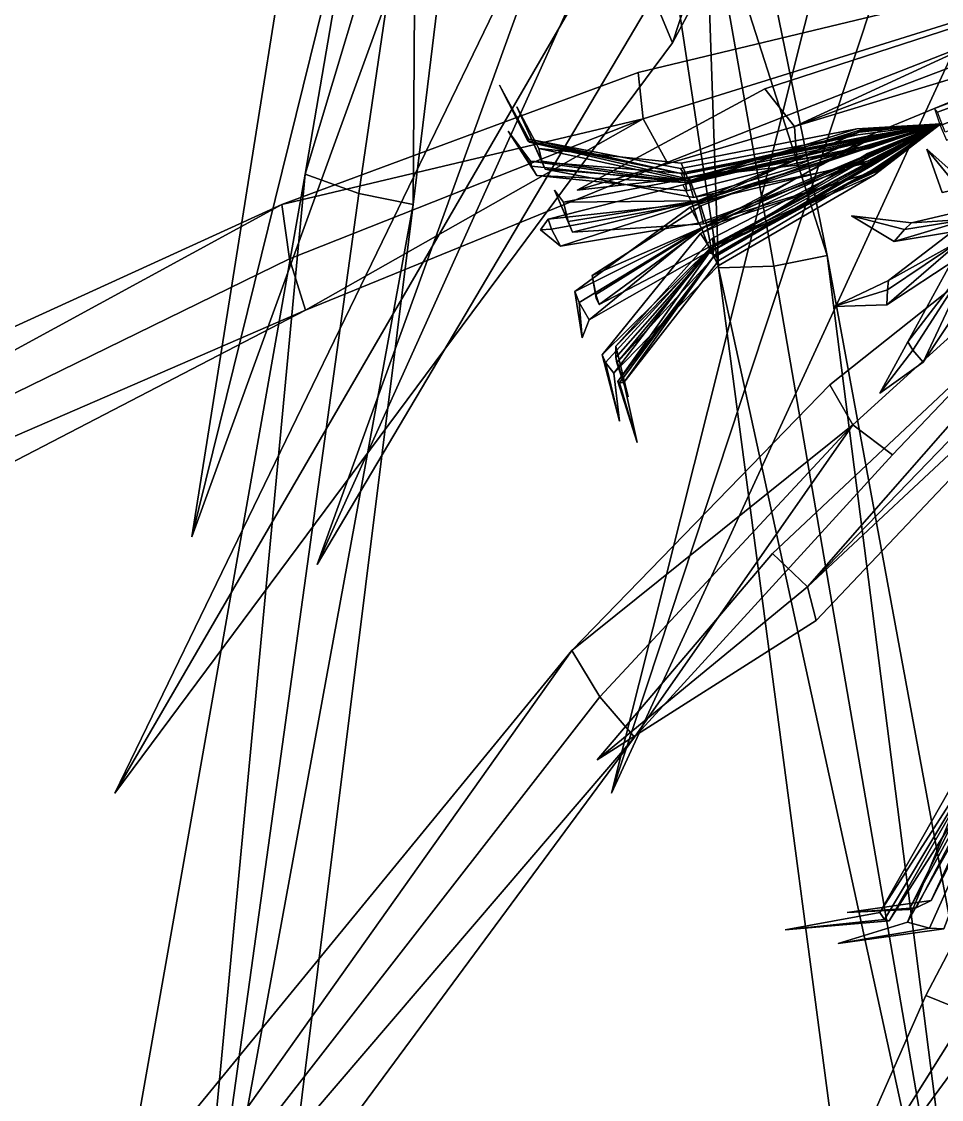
# Model space of a CAD drawing. Header units: metres. Extents: x -544 to 542, y -646 to 594.
# Drawn here: x -180.1 to -32.7, y -408.4 to -235.6 of the extents above; entities that cross this region are included whole.
import ezdxf

# ---------------------------------------------------------------- set-up
doc = ezdxf.new("R2010")
doc.units = ezdxf.units.M

msp = doc.modelspace()

# ---------------------------------------------------------------- linework, layer by layer
at = {"layer": 'Newplan_1Pdcel', "color": 3}
for points in [[(-23.5061, -246.5065, 203.5071), (-33.2857, -250.1816, 204.3524), (-33.7727, -249.5765, 201.0886), (-24.7146, -246.1643, 200.3961)], [(-24.7146, -246.1643, 200.3961), (-33.7727, -249.5765, 201.0886), (-32.8792, -252.3135, 199.3661), (-24.2645, -249.0628, 198.7675)], [(-22.2884, -249.6803, 203.7962), (-32.06809, -253.3554, 204.6415), (-33.2857, -250.1816, 204.3524), (-23.5061, -246.5065, 203.5071)], [(-24.2645, -249.0628, 198.7675), (-32.8792, -252.3135, 199.3661), (-31.8317, -254.6356, 201.5494), (-22.7737, -251.2234, 200.8569)]]:
    msp.add_3dface(points, dxfattribs=at)
at = {"layer": 'Newplan_FruitR', "color": 3}
for points in [[(-98.7862, -254.5001, 203.2272), (-103.4684, -245.8519, 203.8822), (-98.9251, -254.7498, 206.5001)], [(-98.7862, -254.5001, 203.2272), (-98.9251, -254.7498, 206.5001), (-103.4684, -245.8519, 203.8822)], [(-103.4684, -245.8519, 203.8822), (-98.6889, -254.9836, 208.3676), (-98.9251, -254.7498, 206.5001)], [(-103.4684, -245.8519, 203.8822), (-98.9251, -254.7498, 206.5001), (-98.6889, -254.9836, 208.3676)], [(-97.1829, -255.9859, 216.3731), (-100.6783, -249.2925, 222.7075), (-96.7051, -258.0318, 218.8989)], [(-97.1829, -255.9859, 216.3731), (-96.7051, -258.0318, 218.8989), (-100.6783, -249.2925, 222.7075)], [(-100.6783, -249.2925, 222.7075), (-96.1348, -259.2683, 220.2194), (-96.7051, -258.0318, 218.8989)], [(-100.6783, -249.2925, 222.7075), (-96.7051, -258.0318, 218.8989), (-96.1348, -259.2683, 220.2194)], [(-74.4378, -259.9589, 204.6399), (-32.767, -252.0112, 202.2115), (-73.6592, -261.4424, 201.2053)], [(-74.4378, -259.9589, 204.6399), (-73.6592, -261.4424, 201.2053), (-32.767, -252.0112, 202.2115)], [(-32.767, -252.0112, 202.2115), (-74.4378, -259.9589, 204.6399), (-44.9984, -254.0862, 205.9425)], [(-32.767, -252.0112, 202.2115), (-44.9984, -254.0862, 205.9425), (-74.4378, -259.9589, 204.6399)], [(-74.08384, -261.7791, 200.4702), (-32.767, -252.0112, 202.2115), (-72.5896, -264.814, 198.6925)], [(-74.08384, -261.7791, 200.4702), (-72.5896, -264.814, 198.6925), (-32.767, -252.0112, 202.2115)], [(-32.767, -252.0112, 202.2115), (-74.08384, -261.7791, 200.4702), (-45.562, -253.0024, 203.9832)], [(-32.767, -252.0112, 202.2115), (-45.562, -253.0024, 203.9832), (-74.08384, -261.7791, 200.4702)], [(-46.02885, -253.7838, 200.6078), (-73.855, -260.0896, 205.1527), (-32.767, -252.0112, 202.2115)], [(-46.02885, -253.7838, 200.6078), (-32.767, -252.0112, 202.2115), (-73.855, -260.0896, 205.1527)], [(-73.8118, -260.7188, 208.9217), (-32.767, -252.0112, 202.2115), (-73.855, -260.0896, 205.1527)], [(-73.8118, -260.7188, 208.9217), (-73.855, -260.0896, 205.1527), (-32.767, -252.0112, 202.2115)], [(-32.767, -252.0112, 202.2115), (-73.8118, -260.7188, 208.9217), (-44.2157, -255.9868, 206.7891)], [(-32.767, -252.0112, 202.2115), (-44.2157, -255.9868, 206.7891), (-73.8118, -260.7188, 208.9217)], [(-45.4026, -255.7138, 199.3442), (-73.6592, -261.4424, 201.2053), (-32.767, -252.0112, 202.2115)], [(-45.4026, -255.7138, 199.3442), (-32.767, -252.0112, 202.2115), (-73.6592, -261.4424, 201.2053)], [(-46.1988, -252.8484, 202.9013), (-73.115, -261.1836, 209.2856), (-32.767, -252.0112, 202.2115)], [(-46.1988, -252.8484, 202.9013), (-32.767, -252.0112, 202.2115), (-73.115, -261.1836, 209.2856)], [(-72.4037, -263.8181, 211.9608), (-32.767, -252.0112, 202.2115), (-73.115, -261.1836, 209.2856)], [(-72.4037, -263.8181, 211.9608), (-73.115, -261.1836, 209.2856), (-32.767, -252.0112, 202.2115)], [(-72.9052, -265.3794, 198.2448), (-32.767, -252.0112, 202.2115), (-71.1162, -268.7227, 198.7185)], [(-72.9052, -265.3794, 198.2448), (-71.1162, -268.7227, 198.7185), (-32.767, -252.0112, 202.2115)], [(-32.767, -252.0112, 202.2115), (-72.9052, -265.3794, 198.2448), (-45.6588, -253.2116, 201.7722)], [(-32.767, -252.0112, 202.2115), (-45.6588, -253.2116, 201.7722), (-72.9052, -265.3794, 198.2448)], [(-44.5184, -258.0278, 199.5104), (-72.5896, -264.814, 198.6925), (-32.767, -252.0112, 202.2115)], [(-44.5184, -258.0278, 199.5104), (-32.767, -252.0112, 202.2115), (-72.5896, -264.814, 198.6925)], [(-32.767, -252.0112, 202.2115), (-72.4037, -263.8181, 211.9608), (-43.4616, -258.1028, 206.2552)], [(-32.767, -252.0112, 202.2115), (-43.4616, -258.1028, 206.2552), (-72.4037, -263.8181, 211.9608)], [(-45.814, -253.3647, 205.2991), (-71.7039, -264.3928, 211.8421), (-32.767, -252.0112, 202.2115)], [(-45.814, -253.3647, 205.2991), (-32.767, -252.0112, 202.2115), (-71.7039, -264.3928, 211.8421)], [(-70.7736, -268.0594, 212.384), (-32.767, -252.0112, 202.2115), (-71.7039, -264.3928, 211.8421)], [(-70.7736, -268.0594, 212.384), (-71.7039, -264.3928, 211.8421), (-32.767, -252.0112, 202.2115)], [(-71.2751, -269.6206, 198.668), (-32.767, -252.0112, 202.2115), (-69.7051, -271.9319, 201.2749)], [(-71.2751, -269.6206, 198.668), (-69.7051, -271.9319, 201.2749), (-32.767, -252.0112, 202.2115)], [(-32.767, -252.0112, 202.2115), (-71.2751, -269.6206, 198.668), (-45.2582, -254.6476, 200.0091)], [(-32.767, -252.0112, 202.2115), (-45.2582, -254.6476, 200.0091), (-71.2751, -269.6206, 198.668)], [(-43.7646, -259.709, 201.0334), (-71.1162, -268.7227, 198.7185), (-32.767, -252.0112, 202.2115)], [(-43.7646, -259.709, 201.0334), (-32.767, -252.0112, 202.2115), (-71.1162, -268.7227, 198.7185)], [(-32.767, -252.0112, 202.2115), (-70.7736, -268.0594, 212.384), (-43.06108, -259.5388, 204.4921)], [(-32.767, -252.0112, 202.2115), (-43.06108, -259.5388, 204.4921), (-70.7736, -268.0594, 212.384)], [(-45.06027, -255.0458, 206.8221), (-70.2304, -268.3015, 211.8681), (-32.767, -252.0112, 202.2115)], [(-45.06027, -255.0458, 206.8221), (-32.767, -252.0112, 202.2115), (-70.2304, -268.3015, 211.8681)], [(-69.595, -271.6597, 210.1586), (-32.767, -252.0112, 202.2115), (-70.2304, -268.3015, 211.8681)], [(-69.595, -271.6597, 210.1586), (-70.2304, -268.3015, 211.8681), (-32.767, -252.0112, 202.2115)], [(-69.867, -272.72, 201.707), (-32.767, -252.0112, 202.2115), (-68.9651, -273.0259, 205.4079)], [(-69.867, -272.72, 201.707), (-68.9651, -273.0259, 205.4079), (-32.767, -252.0112, 202.2115)], [(-32.767, -252.0112, 202.2115), (-69.867, -272.72, 201.707), (-44.5041, -256.7636, 199.4752)], [(-32.767, -252.0112, 202.2115), (-44.5041, -256.7636, 199.4752), (-69.867, -272.72, 201.707)], [(-43.3798, -260.2253, 203.4312), (-69.7051, -271.9319, 201.2749), (-32.767, -252.0112, 202.2115)], [(-43.3798, -260.2253, 203.4312), (-32.767, -252.0112, 202.2115), (-69.7051, -271.9319, 201.2749)], [(-32.767, -252.0112, 202.2115), (-69.595, -271.6597, 210.1586), (-43.1579, -259.748, 202.2811)], [(-32.767, -252.0112, 202.2115), (-43.1579, -259.748, 202.2811), (-69.595, -271.6597, 210.1586)], [(-69.241, -273.4798, 205.9889), (-32.767, -252.0112, 202.2115), (-69.1608, -271.6731, 209.3553)], [(-69.241, -273.4798, 205.9889), (-69.1608, -271.6731, 209.3553), (-32.767, -252.0112, 202.2115)], [(-32.767, -252.0112, 202.2115), (-69.241, -273.4798, 205.9889), (-43.7214, -258.6642, 200.3218)], [(-32.767, -252.0112, 202.2115), (-43.7214, -258.6642, 200.3218), (-69.241, -273.4798, 205.9889)], [(-44.176, -257.3598, 206.9883), (-69.1608, -271.6731, 209.3553), (-32.767, -252.0112, 202.2115)], [(-44.176, -257.3598, 206.9883), (-32.767, -252.0112, 202.2115), (-69.1608, -271.6731, 209.3553)], [(-43.5498, -259.2899, 205.7247), (-68.9651, -273.0259, 205.4079), (-32.767, -252.0112, 202.2115)], [(-43.5498, -259.2899, 205.7247), (-32.767, -252.0112, 202.2115), (-68.9651, -273.0259, 205.4079)], [(-97.4944, -260.3275, 191.8697), (-102.0592, -253.1931, 186.8291), (-98.3378, -258.8082, 194.6579)], [(-97.4944, -260.3275, 191.8697), (-98.3378, -258.8082, 194.6579), (-102.0592, -253.1931, 186.8291)], [(-102.0592, -253.1931, 186.8291), (-98.5125, -257.9857, 196.3582), (-98.3378, -258.8082, 194.6579)], [(-102.0592, -253.1931, 186.8291), (-98.3378, -258.8082, 194.6579), (-98.5125, -257.9857, 196.3582)], [(-46.02885, -253.7838, 200.6078), (-74.4918, -259.1941, 201.3788), (-73.855, -260.0896, 205.1527)], [(-46.02885, -253.7838, 200.6078), (-73.855, -260.0896, 205.1527), (-74.4918, -259.1941, 201.3788)], [(-46.1988, -252.8484, 202.9013), (-74.3767, -258.338, 206.8855), (-73.115, -261.1836, 209.2856)], [(-46.1988, -252.8484, 202.9013), (-73.115, -261.1836, 209.2856), (-74.3767, -258.338, 206.8855)], [(-45.814, -253.3647, 205.2991), (-73.09408, -260.7171, 211.7605), (-71.7039, -264.3928, 211.8421)], [(-45.814, -253.3647, 205.2991), (-71.7039, -264.3928, 211.8421), (-73.09408, -260.7171, 211.7605)], [(-73.855, -260.0896, 205.1527), (-98.7862, -254.5001, 203.2272), (-98.9251, -254.7498, 206.5001)], [(-73.855, -260.0896, 205.1527), (-98.9251, -254.7498, 206.5001), (-98.7862, -254.5001, 203.2272)], [(-98.9251, -254.7498, 206.5001), (-98.6889, -254.9836, 208.3676), (-73.855, -260.0896, 205.1527)], [(-98.9251, -254.7498, 206.5001), (-73.855, -260.0896, 205.1527), (-98.6889, -254.9836, 208.3676)], [(-74.4918, -259.1941, 201.3788), (-98.7862, -254.5001, 203.2272), (-73.855, -260.0896, 205.1527)], [(-74.4918, -259.1941, 201.3788), (-73.855, -260.0896, 205.1527), (-98.7862, -254.5001, 203.2272)], [(-73.855, -260.0896, 205.1527), (-98.6889, -254.9836, 208.3676), (-73.8118, -260.7188, 208.9217)], [(-73.855, -260.0896, 205.1527), (-73.8118, -260.7188, 208.9217), (-98.6889, -254.9836, 208.3676)], [(-45.06027, -255.0458, 206.8221), (-71.2266, -265.1932, 214.0579), (-70.2304, -268.3015, 211.8681)], [(-45.06027, -255.0458, 206.8221), (-70.2304, -268.3015, 211.8681), (-71.2266, -265.1932, 214.0579)], [(-74.3767, -258.338, 206.8855), (-97.1829, -255.9859, 216.3731), (-73.115, -261.1836, 209.2856)], [(-74.3767, -258.338, 206.8855), (-73.115, -261.1836, 209.2856), (-97.1829, -255.9859, 216.3731)], [(-73.115, -261.1836, 209.2856), (-97.1829, -255.9859, 216.3731), (-96.7051, -258.0318, 218.8989)], [(-73.115, -261.1836, 209.2856), (-96.7051, -258.0318, 218.8989), (-97.1829, -255.9859, 216.3731)], [(-45.4026, -255.7138, 199.3442), (-73.4546, -262.7656, 197.5097), (-73.6592, -261.4424, 201.2053)], [(-45.4026, -255.7138, 199.3442), (-73.6592, -261.4424, 201.2053), (-73.4546, -262.7656, 197.5097)], [(-44.176, -257.3598, 206.9883), (-69.3654, -270.3499, 213.0508), (-69.1608, -271.6731, 209.3553)], [(-44.176, -257.3598, 206.9883), (-69.1608, -271.6731, 209.3553), (-69.3654, -270.3499, 213.0508)], [(-32.5433, -263.0094, 285.6119), (-35.01422, -256.0634, 289.9718), (-29.8406, -262.4254, 286.3231)], [(-32.5433, -263.0094, 285.6119), (-29.8406, -262.4254, 286.3231), (-35.01422, -256.0634, 289.9718)], [(-35.01422, -256.0634, 289.9718), (-28.2224, -262.1417, 286.4582), (-29.8406, -262.4254, 286.3231)], [(-35.01422, -256.0634, 289.9718), (-29.8406, -262.4254, 286.3231), (-28.2224, -262.1417, 286.4582)], [(-98.3378, -258.8082, 194.6579), (-98.5125, -257.9857, 196.3582), (-73.6592, -261.4424, 201.2053)], [(-98.3378, -258.8082, 194.6579), (-73.6592, -261.4424, 201.2053), (-98.5125, -257.9857, 196.3582)], [(-73.6592, -261.4424, 201.2053), (-98.5125, -257.9857, 196.3582), (-74.4378, -259.9589, 204.6399)], [(-73.6592, -261.4424, 201.2053), (-74.4378, -259.9589, 204.6399), (-98.5125, -257.9857, 196.3582)], [(-73.6592, -261.4424, 201.2053), (-97.4944, -260.3275, 191.8697), (-98.3378, -258.8082, 194.6579)], [(-73.6592, -261.4424, 201.2053), (-98.3378, -258.8082, 194.6579), (-97.4944, -260.3275, 191.8697)], [(-96.7051, -258.0318, 218.8989), (-96.1348, -259.2683, 220.2194), (-73.115, -261.1836, 209.2856)], [(-96.7051, -258.0318, 218.8989), (-73.115, -261.1836, 209.2856), (-96.1348, -259.2683, 220.2194)], [(-44.5184, -258.0278, 199.5104), (-71.5934, -267.9223, 196.5027), (-72.5896, -264.814, 198.6925)], [(-44.5184, -258.0278, 199.5104), (-72.5896, -264.814, 198.6925), (-71.5934, -267.9223, 196.5027)], [(-73.4546, -262.7656, 197.5097), (-97.4944, -260.3275, 191.8697), (-73.6592, -261.4424, 201.2053)], [(-73.4546, -262.7656, 197.5097), (-73.6592, -261.4424, 201.2053), (-97.4944, -260.3275, 191.8697)], [(-73.115, -261.1836, 209.2856), (-96.1348, -259.2683, 220.2194), (-72.4037, -263.8181, 211.9608)], [(-73.115, -261.1836, 209.2856), (-72.4037, -263.8181, 211.9608), (-96.1348, -259.2683, 220.2194)], [(-73.09408, -260.7171, 211.7605), (-93.2095, -264.5589, 225.7704), (-71.7039, -264.3928, 211.8421)], [(-73.09408, -260.7171, 211.7605), (-71.7039, -264.3928, 211.8421), (-93.2095, -264.5589, 225.7704)], [(-43.7646, -259.709, 201.0334), (-69.726, -272.3984, 198.8001), (-71.1162, -268.7227, 198.7185)], [(-43.7646, -259.709, 201.0334), (-71.1162, -268.7227, 198.7185), (-69.726, -272.3984, 198.8001)], [(-43.3798, -260.2253, 203.4312), (-68.4433, -274.7775, 203.675), (-69.7051, -271.9319, 201.2749)], [(-43.3798, -260.2253, 203.4312), (-69.7051, -271.9319, 201.2749), (-68.4433, -274.7775, 203.675)], [(-43.5498, -259.2899, 205.7247), (-68.3283, -273.9214, 209.1818), (-68.9651, -273.0259, 205.4079)], [(-43.5498, -259.2899, 205.7247), (-68.9651, -273.0259, 205.4079), (-68.3283, -273.9214, 209.1818)], [(-72.5896, -264.814, 198.6925), (-95.6614, -267.3246, 187.9913), (-74.08384, -261.7791, 200.4702)], [(-72.5896, -264.814, 198.6925), (-74.08384, -261.7791, 200.4702), (-95.6614, -267.3246, 187.9913)], [(-93.2095, -264.5589, 225.7704), (-94.6492, -262.6455, 235.3313), (-92.4719, -267.6594, 226.5684)], [(-93.2095, -264.5589, 225.7704), (-92.4719, -267.6594, 226.5684), (-94.6492, -262.6455, 235.3313)], [(-94.6492, -262.6455, 235.3313), (-91.792, -269.4119, 226.8222), (-92.4719, -267.6594, 226.5684)], [(-94.6492, -262.6455, 235.3313), (-92.4719, -267.6594, 226.5684), (-91.792, -269.4119, 226.8222)], [(-95.129, -268.9229, 187.1195), (-95.6614, -267.3246, 187.9913), (-72.5896, -264.814, 198.6925)], [(-95.129, -268.9229, 187.1195), (-72.5896, -264.814, 198.6925), (-95.6614, -267.3246, 187.9913)], [(-72.5896, -264.814, 198.6925), (-93.7165, -271.6243, 185.8945), (-95.129, -268.9229, 187.1195)], [(-72.5896, -264.814, 198.6925), (-95.129, -268.9229, 187.1195), (-93.7165, -271.6243, 185.8945)], [(-71.5934, -267.9223, 196.5027), (-93.7165, -271.6243, 185.8945), (-72.5896, -264.814, 198.6925)], [(-71.5934, -267.9223, 196.5027), (-72.5896, -264.814, 198.6925), (-93.7165, -271.6243, 185.8945)], [(-71.7039, -264.3928, 211.8421), (-93.2095, -264.5589, 225.7704), (-92.4719, -267.6594, 226.5684)], [(-71.7039, -264.3928, 211.8421), (-92.4719, -267.6594, 226.5684), (-93.2095, -264.5589, 225.7704)], [(-92.4719, -267.6594, 226.5684), (-91.792, -269.4119, 226.8222), (-71.7039, -264.3928, 211.8421)], [(-92.4719, -267.6594, 226.5684), (-71.7039, -264.3928, 211.8421), (-91.792, -269.4119, 226.8222)], [(-71.7039, -264.3928, 211.8421), (-91.792, -269.4119, 226.8222), (-70.7736, -268.0594, 212.384)], [(-71.7039, -264.3928, 211.8421), (-70.7736, -268.0594, 212.384), (-91.792, -269.4119, 226.8222)], [(-71.1162, -268.7227, 198.7185), (-91.3885, -278.8967, 186.9435), (-72.9052, -265.3794, 198.2448)], [(-71.1162, -268.7227, 198.7185), (-72.9052, -265.3794, 198.2448), (-91.3885, -278.8967, 186.9435)], [(-71.2266, -265.1932, 214.0579), (-88.6053, -276.361, 227.803), (-70.2304, -268.3015, 211.8681)], [(-71.2266, -265.1932, 214.0579), (-70.2304, -268.3015, 211.8681), (-88.6053, -276.361, 227.803)], [(-28.2967, -267.2915, 263.6484), (-37.4575, -267.8768, 283.8715), (-26.07386, -265.2323, 265.0074)], [(-28.2967, -267.2915, 263.6484), (-26.07386, -265.2323, 265.0074), (-37.4575, -267.8768, 283.8715)], [(-96.8964, -268.9933, 176.9441), (-95.6614, -267.3246, 187.9913), (-95.129, -268.9229, 187.1195)], [(-96.8964, -268.9933, 176.9441), (-95.129, -268.9229, 187.1195), (-95.6614, -267.3246, 187.9913)], [(-40.2512, -270.8998, 282.0838), (-47.07117, -266.7481, 285.1844), (-38.5701, -268.9871, 283.3749)], [(-40.2512, -270.8998, 282.0838), (-38.5701, -268.9871, 283.3749), (-47.07117, -266.7481, 285.1844)], [(-47.07117, -266.7481, 285.1844), (-37.4575, -267.8768, 283.8715), (-38.5701, -268.9871, 283.3749)], [(-47.07117, -266.7481, 285.1844), (-38.5701, -268.9871, 283.3749), (-37.4575, -267.8768, 283.8715)], [(-29.2149, -270.5028, 262.2261), (-41.1154, -277.1255, 279.7691), (-28.7985, -267.6732, 263.9139)], [(-29.2149, -270.5028, 262.2261), (-28.7985, -267.6732, 263.9139), (-41.1154, -277.1255, 279.7691)], [(-30.8735, -269.3372, 262.7302), (-40.2512, -270.8998, 282.0838), (-28.2967, -267.2915, 263.6484)], [(-30.8735, -269.3372, 262.7302), (-28.2967, -267.2915, 263.6484), (-40.2512, -270.8998, 282.0838)], [(-28.2967, -267.2915, 263.6484), (-40.2512, -270.8998, 282.0838), (-38.5701, -268.9871, 283.3749)], [(-28.2967, -267.2915, 263.6484), (-38.5701, -268.9871, 283.3749), (-40.2512, -270.8998, 282.0838)], [(-38.5701, -268.9871, 283.3749), (-37.4575, -267.8768, 283.8715), (-28.2967, -267.2915, 263.6484)], [(-38.5701, -268.9871, 283.3749), (-28.2967, -267.2915, 263.6484), (-37.4575, -267.8768, 283.8715)], [(-93.7165, -271.6243, 185.8945), (-96.8964, -268.9933, 176.9441), (-95.129, -268.9229, 187.1195)], [(-93.7165, -271.6243, 185.8945), (-95.129, -268.9229, 187.1195), (-96.8964, -268.9933, 176.9441)], [(-90.7087, -280.6492, 187.1974), (-91.3885, -278.8967, 186.9435), (-71.1162, -268.7227, 198.7185)], [(-90.7087, -280.6492, 187.1974), (-71.1162, -268.7227, 198.7185), (-91.3885, -278.8967, 186.9435)], [(-71.1162, -268.7227, 198.7185), (-89.1123, -283.4264, 187.9271), (-90.7087, -280.6492, 187.1974)], [(-71.1162, -268.7227, 198.7185), (-90.7087, -280.6492, 187.1974), (-89.1123, -283.4264, 187.9271)], [(-69.726, -272.3984, 198.8001), (-89.1123, -283.4264, 187.9271), (-71.1162, -268.7227, 198.7185)], [(-69.726, -272.3984, 198.8001), (-71.1162, -268.7227, 198.7185), (-89.1123, -283.4264, 187.9271)], [(-70.2304, -268.3015, 211.8681), (-88.6053, -276.361, 227.803), (-88.05157, -279.3857, 226.6462)], [(-70.2304, -268.3015, 211.8681), (-88.05157, -279.3857, 226.6462), (-88.6053, -276.361, 227.803)], [(-88.05157, -279.3857, 226.6462), (-87.5191, -280.9839, 225.7744), (-70.2304, -268.3015, 211.8681)], [(-88.05157, -279.3857, 226.6462), (-70.2304, -268.3015, 211.8681), (-87.5191, -280.9839, 225.7744)], [(-70.2304, -268.3015, 211.8681), (-87.5191, -280.9839, 225.7744), (-69.595, -271.6597, 210.1586)], [(-70.2304, -268.3015, 211.8681), (-69.595, -271.6597, 210.1586), (-87.5191, -280.9839, 225.7744)], [(-69.7051, -271.9319, 201.2749), (-87.04582, -289.0403, 193.5463), (-71.2751, -269.6206, 198.668)], [(-69.7051, -271.9319, 201.2749), (-71.2751, -269.6206, 198.668), (-87.04582, -289.0403, 193.5463)], [(-69.3654, -270.3499, 213.0508), (-84.8274, -287.6578, 221.8278), (-69.1608, -271.6731, 209.3553)], [(-69.3654, -270.3499, 213.0508), (-69.1608, -271.6731, 209.3553), (-84.8274, -287.6578, 221.8278)], [(-30.03064, -273.5357, 260.8832), (-41.391, -281.0451, 277.6013), (-29.2149, -270.5028, 262.2261)], [(-30.03064, -273.5357, 260.8832), (-29.2149, -270.5028, 262.2261), (-41.391, -281.0451, 277.6013)], [(-29.2149, -270.5028, 262.2261), (-41.391, -281.0451, 277.6013), (-41.3247, -278.6209, 279.1081)], [(-29.2149, -270.5028, 262.2261), (-41.3247, -278.6209, 279.1081), (-41.391, -281.0451, 277.6013)], [(-41.3247, -278.6209, 279.1081), (-41.1154, -277.1255, 279.7691), (-29.2149, -270.5028, 262.2261)], [(-41.3247, -278.6209, 279.1081), (-29.2149, -270.5028, 262.2261), (-41.1154, -277.1255, 279.7691)], [(-86.4755, -290.2767, 194.8668), (-87.04582, -289.0403, 193.5463), (-69.7051, -271.9319, 201.2749)], [(-86.4755, -290.2767, 194.8668), (-69.7051, -271.9319, 201.2749), (-87.04582, -289.0403, 193.5463)], [(-69.7051, -271.9319, 201.2749), (-85.1389, -291.9994, 197.3244), (-86.4755, -290.2767, 194.8668)], [(-69.7051, -271.9319, 201.2749), (-86.4755, -290.2767, 194.8668), (-85.1389, -291.9994, 197.3244)], [(-68.4433, -274.7775, 203.675), (-85.1389, -291.9994, 197.3244), (-69.7051, -271.9319, 201.2749)], [(-68.4433, -274.7775, 203.675), (-69.7051, -271.9319, 201.2749), (-85.1389, -291.9994, 197.3244)], [(-69.1608, -271.6731, 209.3553), (-84.8274, -287.6578, 221.8278), (-84.8427, -289.5003, 219.1078)], [(-69.1608, -271.6731, 209.3553), (-84.8427, -289.5003, 219.1078), (-84.8274, -287.6578, 221.8278)], [(-84.8427, -289.5003, 219.1078), (-84.6681, -290.3229, 217.4075), (-69.1608, -271.6731, 209.3553)], [(-84.8427, -289.5003, 219.1078), (-69.1608, -271.6731, 209.3553), (-84.6681, -290.3229, 217.4075)], [(-69.1608, -271.6731, 209.3553), (-84.6681, -290.3229, 217.4075), (-69.241, -273.4798, 205.9889)], [(-69.1608, -271.6731, 209.3553), (-69.241, -273.4798, 205.9889), (-84.6681, -290.3229, 217.4075)], [(-68.9651, -273.0259, 205.4079), (-84.4917, -293.325, 205.3982), (-69.867, -272.72, 201.707)], [(-68.9651, -273.0259, 205.4079), (-69.867, -272.72, 201.707), (-84.4917, -293.325, 205.3982)], [(-27.851, -273.722, 260.8144), (-38.03867, -286.9612, 275.449), (-29.4649, -271.2484, 262.3326)], [(-27.851, -273.722, 260.8144), (-29.4649, -271.2484, 262.3326), (-38.03867, -286.9612, 275.449)], [(-84.2554, -293.5587, 207.2656), (-84.4917, -293.325, 205.3982), (-68.9651, -273.0259, 205.4079)], [(-84.2554, -293.5587, 207.2656), (-68.9651, -273.0259, 205.4079), (-84.4917, -293.325, 205.3982)], [(-68.9651, -273.0259, 205.4079), (-83.5357, -293.4852, 210.4704), (-84.2554, -293.5587, 207.2656)], [(-68.9651, -273.0259, 205.4079), (-84.2554, -293.5587, 207.2656), (-83.5357, -293.4852, 210.4704)], [(-68.3283, -273.9214, 209.1818), (-83.5357, -293.4852, 210.4704), (-68.9651, -273.0259, 205.4079)], [(-68.3283, -273.9214, 209.1818), (-68.9651, -273.0259, 205.4079), (-83.5357, -293.4852, 210.4704)], [(-37.2328, -288.2786, 274.8728), (-38.03867, -286.9612, 275.449), (-27.851, -273.722, 260.8144)], [(-37.2328, -288.2786, 274.8728), (-27.851, -273.722, 260.8144), (-38.03867, -286.9612, 275.449)], [(-27.851, -273.722, 260.8144), (-35.6021, -290.2351, 273.5827), (-37.2328, -288.2786, 274.8728)], [(-27.851, -273.722, 260.8144), (-37.2328, -288.2786, 274.8728), (-35.6021, -290.2351, 273.5827)], [(-26.5302, -276.6071, 259.5497), (-35.6021, -290.2351, 273.5827), (-27.851, -273.722, 260.8144)], [(-26.5302, -276.6071, 259.5497), (-27.851, -273.722, 260.8144), (-35.6021, -290.2351, 273.5827)], [(-88.6053, -276.361, 227.803), (-88.00166, -279.9618, 236.958), (-88.05157, -279.3857, 226.6462)], [(-88.6053, -276.361, 227.803), (-88.05157, -279.3857, 226.6462), (-88.00166, -279.9618, 236.958)], [(-49.8759, -281.3218, 278.7381), (-41.1154, -277.1255, 279.7691), (-41.3247, -278.6209, 279.1081)], [(-49.8759, -281.3218, 278.7381), (-41.3247, -278.6209, 279.1081), (-41.1154, -277.1255, 279.7691)], [(-90.2488, -286.3095, 178.5709), (-91.3885, -278.8967, 186.9435), (-90.7087, -280.6492, 187.1974)], [(-90.2488, -286.3095, 178.5709), (-90.7087, -280.6492, 187.1974), (-91.3885, -278.8967, 186.9435)], [(-88.00166, -279.9618, 236.958), (-87.5191, -280.9839, 225.7744), (-88.05157, -279.3857, 226.6462)], [(-88.00166, -279.9618, 236.958), (-88.05157, -279.3857, 226.6462), (-87.5191, -280.9839, 225.7744)], [(-41.391, -281.0451, 277.6013), (-49.8759, -281.3218, 278.7381), (-41.3247, -278.6209, 279.1081)], [(-41.391, -281.0451, 277.6013), (-41.3247, -278.6209, 279.1081), (-49.8759, -281.3218, 278.7381)], [(-89.1123, -283.4264, 187.9271), (-90.2488, -286.3095, 178.5709), (-90.7087, -280.6492, 187.1974)], [(-89.1123, -283.4264, 187.9271), (-90.7087, -280.6492, 187.1974), (-90.2488, -286.3095, 178.5709)], [(-84.8274, -287.6578, 221.8278), (-82.8389, -295.7619, 227.073), (-84.8427, -289.5003, 219.1078)], [(-84.8274, -287.6578, 221.8278), (-84.8427, -289.5003, 219.1078), (-82.8389, -295.7619, 227.073)], [(-42.5411, -295.1732, 272.6726), (-38.03867, -286.9612, 275.449), (-37.2328, -288.2786, 274.8728)], [(-42.5411, -295.1732, 272.6726), (-37.2328, -288.2786, 274.8728), (-38.03867, -286.9612, 275.449)], [(-35.6021, -290.2351, 273.5827), (-42.5411, -295.1732, 272.6726), (-37.2328, -288.2786, 274.8728)], [(-35.6021, -290.2351, 273.5827), (-37.2328, -288.2786, 274.8728), (-42.5411, -295.1732, 272.6726)], [(-84.2198, -299.6626, 191.1946), (-87.04582, -289.0403, 193.5463), (-86.4755, -290.2767, 194.8668)], [(-84.2198, -299.6626, 191.1946), (-86.4755, -290.2767, 194.8668), (-87.04582, -289.0403, 193.5463)], [(-82.8389, -295.7619, 227.073), (-84.6681, -290.3229, 217.4075), (-84.8427, -289.5003, 219.1078)], [(-82.8389, -295.7619, 227.073), (-84.8427, -289.5003, 219.1078), (-84.6681, -290.3229, 217.4075)], [(-85.1389, -291.9994, 197.3244), (-84.2198, -299.6626, 191.1946), (-86.4755, -290.2767, 194.8668)], [(-85.1389, -291.9994, 197.3244), (-86.4755, -290.2767, 194.8668), (-84.2198, -299.6626, 191.1946)], [(-81.4296, -303.1032, 210.0199), (-84.4917, -293.325, 205.3982), (-84.2554, -293.5587, 207.2656)], [(-81.4296, -303.1032, 210.0199), (-84.2554, -293.5587, 207.2656), (-84.4917, -293.325, 205.3982)], [(-83.5357, -293.4852, 210.4704), (-81.4296, -303.1032, 210.0199), (-84.2554, -293.5587, 207.2656)], [(-83.5357, -293.4852, 210.4704), (-84.2554, -293.5587, 207.2656), (-81.4296, -303.1032, 210.0199)], [(-17.6176, -343.6626, 166.9656), (-34.2894, -376.4902, 153.7553), (-19.3141, -344.2272, 172.8986)], [(-17.6176, -343.6626, 166.9656), (-19.3141, -344.2272, 172.8986), (-34.2894, -376.4902, 153.7553)], [(-23.1955, -344.4089, 173.7146), (-42.5423, -378.3982, 172.9808), (-21.00953, -344.8495, 179.496)], [(-23.1955, -344.4089, 173.7146), (-21.00953, -344.8495, 179.496), (-42.5423, -378.3982, 172.9808)], [(-21.00953, -344.8495, 179.496), (-42.5423, -378.3982, 172.9808), (-41.787, -379.5396, 177.9761)], [(-21.00953, -344.8495, 179.496), (-41.787, -379.5396, 177.9761), (-42.5423, -378.3982, 172.9808)], [(-41.787, -379.5396, 177.9761), (-41.05651, -379.7702, 180.8666), (-21.00953, -344.8495, 179.496)], [(-41.787, -379.5396, 177.9761), (-21.00953, -344.8495, 179.496), (-41.05651, -379.7702, 180.8666)], [(-21.00953, -344.8495, 179.496), (-41.05651, -379.7702, 180.8666), (-19.5278, -346.033, 185.2141)], [(-21.00953, -344.8495, 179.496), (-19.5278, -346.033, 185.2141), (-41.05651, -379.7702, 180.8666)], [(-23.721, -345.1556, 182.1255), (-38.09096, -379.9822, 192.6481), (-18.5966, -345.3122, 185.606)], [(-23.721, -345.1556, 182.1255), (-18.5966, -345.3122, 185.606), (-38.09096, -379.9822, 192.6481)], [(-18.5966, -345.3122, 185.606), (-38.09096, -379.9822, 192.6481), (-34.5483, -380.9277, 196.3062)], [(-18.5966, -345.3122, 185.606), (-34.5483, -380.9277, 196.3062), (-38.09096, -379.9822, 192.6481)], [(-36.7008, -377.6726, 158.1839), (-37.8406, -377.9444, 160.9351), (-19.3141, -344.2272, 172.8986)], [(-36.7008, -377.6726, 158.1839), (-19.3141, -344.2272, 172.8986), (-37.8406, -377.9444, 160.9351)], [(-19.3141, -344.2272, 172.8986), (-37.8406, -377.9444, 160.9351), (-21.5731, -345.4931, 178.338)], [(-19.3141, -344.2272, 172.8986), (-21.5731, -345.4931, 178.338), (-37.8406, -377.9444, 160.9351)], [(-19.3141, -344.2272, 172.8986), (-34.2894, -376.4902, 153.7553), (-36.7008, -377.6726, 158.1839)], [(-19.3141, -344.2272, 172.8986), (-36.7008, -377.6726, 158.1839), (-34.2894, -376.4902, 153.7553)], [(-34.5483, -380.9277, 196.3062), (-32.2821, -381.0325, 198.2543), (-18.5966, -345.3122, 185.606)], [(-34.5483, -380.9277, 196.3062), (-18.5966, -345.3122, 185.606), (-32.2821, -381.0325, 198.2543)], [(-34.2894, -376.4902, 153.7553), (-47.7653, -378.4077, 146.2619), (-36.7008, -377.6726, 158.1839)], [(-34.2894, -376.4902, 153.7553), (-36.7008, -377.6726, 158.1839), (-47.7653, -378.4077, 146.2619)], [(-47.7653, -378.4077, 146.2619), (-37.8406, -377.9444, 160.9351), (-36.7008, -377.6726, 158.1839)], [(-47.7653, -378.4077, 146.2619), (-36.7008, -377.6726, 158.1839), (-37.8406, -377.9444, 160.9351)], [(-42.5423, -378.3982, 172.9808), (-57.7005, -381.187, 174.9516), (-41.787, -379.5396, 177.9761)], [(-42.5423, -378.3982, 172.9808), (-41.787, -379.5396, 177.9761), (-57.7005, -381.187, 174.9516)], [(-57.7005, -381.187, 174.9516), (-41.05651, -379.7702, 180.8666), (-41.787, -379.5396, 177.9761)], [(-57.7005, -381.187, 174.9516), (-41.787, -379.5396, 177.9761), (-41.05651, -379.7702, 180.8666)], [(-38.09096, -379.9822, 192.6481), (-49.2035, -383.3814, 202.9624), (-34.5483, -380.9277, 196.3062)], [(-38.09096, -379.9822, 192.6481), (-34.5483, -380.9277, 196.3062), (-49.2035, -383.3814, 202.9624)], [(-49.2035, -383.3814, 202.9624), (-32.2821, -381.0325, 198.2543), (-34.5483, -380.9277, 196.3062)], [(-49.2035, -383.3814, 202.9624), (-34.5483, -380.9277, 196.3062), (-32.2821, -381.0325, 198.2543)]]:
    msp.add_3dface(points, dxfattribs=at)
at = {"layer": 'Newplan_Leaf', "color": 3}
for points in [[(-116.8705, -201.0464, 387.3895), (-134.627, -260.0709, 401.306), (-123.98, -198.1235, 388.6187)], [(-116.8705, -201.0464, 387.3895), (-123.98, -198.1235, 388.6187), (-134.627, -260.0709, 401.306)], [(-116.8705, -201.0464, 387.3895), (-126.0348, -263.1928, 399.9958), (-134.627, -260.0709, 401.306)], [(-116.8705, -201.0464, 387.3895), (-134.627, -260.0709, 401.306), (-126.0348, -263.1928, 399.9958)], [(-117.2881, -264.9347, 398.1233), (-126.0348, -263.1928, 399.9958), (-116.8705, -201.0464, 387.3895)], [(-117.2881, -264.9347, 398.1233), (-116.8705, -201.0464, 387.3895), (-126.0348, -263.1928, 399.9958)], [(-109.6013, -201.7574, 383.6495), (-117.2881, -264.9347, 398.1233), (-116.8705, -201.0464, 387.3895)], [(-109.6013, -201.7574, 383.6495), (-116.8705, -201.0464, 387.3895), (-117.2881, -264.9347, 398.1233)], [(-64.0146, -209.3732, 343.0178), (-50.9705, -273.1388, 338.1457), (-70.5907, -212.0533, 347.1294)], [(-64.0146, -209.3732, 343.0178), (-70.5907, -212.0533, 347.1294), (-50.9705, -273.1388, 338.1457)], [(-70.5907, -212.0533, 347.1294), (-68.3648, -275.0953, 343.4405), (-78.00285, -211.9913, 349.5076)], [(-70.5907, -212.0533, 347.1294), (-78.00285, -211.9913, 349.5076), (-68.3648, -275.0953, 343.4405)], [(-50.9705, -273.1388, 338.1457), (-59.5019, -274.8448, 340.8568), (-70.5907, -212.0533, 347.1294)], [(-50.9705, -273.1388, 338.1457), (-70.5907, -212.0533, 347.1294), (-59.5019, -274.8448, 340.8568)], [(-70.5907, -212.0533, 347.1294), (-59.5019, -274.8448, 340.8568), (-68.3648, -275.0953, 343.4405)], [(-70.5907, -212.0533, 347.1294), (-68.3648, -275.0953, 343.4405), (-59.5019, -274.8448, 340.8568)], [(-80.4574, -251.2139, 92.6112), (-81.2711, -243.8111, 91.01455), (25.7832, -218.063, 97.9649)], [(-80.4574, -251.2139, 92.6112), (25.7832, -218.063, 97.9649), (-81.2711, -243.8111, 91.01455)], [(25.7832, -218.063, 97.9649), (-76.6059, -258.2457, 93.03408), (-80.4574, -251.2139, 92.6112)], [(25.7832, -218.063, 97.9649), (-80.4574, -251.2139, 92.6112), (-76.6059, -258.2457, 93.03408)], [(-46.8758, -300.2625, 81.07124), (-50.5555, -293.832, 79.3042), (34.8344, -226.0049, 96.03654)], [(-46.8758, -300.2625, 81.07124), (34.8344, -226.0049, 96.03654), (-50.5555, -293.832, 79.3042)], [(34.8344, -226.0049, 96.03654), (-40.4971, -305.0575, 81.9531), (-46.8758, -300.2625, 81.07124)], [(34.8344, -226.0049, 96.03654), (-46.8758, -300.2625, 81.07124), (-40.4971, -305.0575, 81.9531)], [(-0.564, -226.7592, 274.3833), (-56.1853, -252.4731, 348.0366), (-60.9436, -246.4459, 346.7777)], [(-0.564, -226.7592, 274.3833), (-60.9436, -246.4459, 346.7777), (-56.1853, -252.4731, 348.0366)], [(0.6126, -230.8017, 275.2088), (-56.1853, -252.4731, 348.0366), (-0.564, -226.7592, 274.3833)], [(0.6126, -230.8017, 275.2088), (-0.564, -226.7592, 274.3833), (-56.1853, -252.4731, 348.0366)], [(2.03571, -234.7851, 275.3861), (-56.1853, -252.4731, 348.0366), (0.6126, -230.8017, 275.2088)], [(2.03571, -234.7851, 275.3861), (0.6126, -230.8017, 275.2088), (-56.1853, -252.4731, 348.0366)], [(2.03571, -234.7851, 275.3861), (-55.7829, -258.6715, 347.6234), (-56.1853, -252.4731, 348.0366)], [(2.03571, -234.7851, 275.3861), (-56.1853, -252.4731, 348.0366), (-55.7829, -258.6715, 347.6234)], [(-80.4574, -251.2139, 92.6112), (-138.3315, -264.9806, 75.775), (-81.2711, -243.8111, 91.01455)], [(-80.4574, -251.2139, 92.6112), (-81.2711, -243.8111, 91.01455), (-138.3315, -264.9806, 75.775)], [(-91.01137, -262.6541, 382.4398), (-60.9436, -246.4459, 346.7777), (-56.1853, -252.4731, 348.0366)], [(-91.01137, -262.6541, 382.4398), (-56.1853, -252.4731, 348.0366), (-60.9436, -246.4459, 346.7777)], [(-80.4574, -251.2139, 92.6112), (-137.1289, -273.662, 77.9738), (-138.3315, -264.9806, 75.775)], [(-80.4574, -251.2139, 92.6112), (-138.3315, -264.9806, 75.775), (-137.1289, -273.662, 77.9738)], [(-134.5369, -281.8831, 80.2528), (-137.1289, -273.662, 77.9738), (-80.4574, -251.2139, 92.6112)], [(-134.5369, -281.8831, 80.2528), (-80.4574, -251.2139, 92.6112), (-137.1289, -273.662, 77.9738)], [(-76.6059, -258.2457, 93.03408), (-134.5369, -281.8831, 80.2528), (-80.4574, -251.2139, 92.6112)], [(-76.6059, -258.2457, 93.03408), (-80.4574, -251.2139, 92.6112), (-134.5369, -281.8831, 80.2528)], [(-91.01137, -262.6541, 382.4398), (-56.1853, -252.4731, 348.0366), (-55.7829, -258.6715, 347.6234)], [(-91.01137, -262.6541, 382.4398), (-55.7829, -258.6715, 347.6234), (-56.1853, -252.4731, 348.0366)], [(-134.627, -260.0709, 401.306), (-154.0121, -465.1319, 411.614), (-170.62, -464.0396, 409.7329)], [(-134.627, -260.0709, 401.306), (-170.62, -464.0396, 409.7329), (-154.0121, -465.1319, 411.614)], [(-126.0348, -263.1928, 399.9958), (-154.0121, -465.1319, 411.614), (-134.627, -260.0709, 401.306)], [(-126.0348, -263.1928, 399.9958), (-134.627, -260.0709, 401.306), (-154.0121, -465.1319, 411.614)], [(-117.2881, -264.9347, 398.1233), (-154.0121, -465.1319, 411.614), (-126.0348, -263.1928, 399.9958)], [(-117.2881, -264.9347, 398.1233), (-126.0348, -263.1928, 399.9958), (-154.0121, -465.1319, 411.614)], [(-138.3315, -264.9806, 75.775), (-305.3555, -355.9345, 8.3453), (-309.1151, -342.9689, -0.9463)], [(-138.3315, -264.9806, 75.775), (-309.1151, -342.9689, -0.9463), (-305.3555, -355.9345, 8.3453)], [(-137.1289, -273.662, 77.9738), (-305.3555, -355.9345, 8.3453), (-138.3315, -264.9806, 75.775)], [(-137.1289, -273.662, 77.9738), (-138.3315, -264.9806, 75.775), (-305.3555, -355.9345, 8.3453)], [(-117.2881, -264.9347, 398.1233), (-142.7481, -468.916, 405.4207), (-154.0121, -465.1319, 411.614)], [(-117.2881, -264.9347, 398.1233), (-154.0121, -465.1319, 411.614), (-142.7481, -468.916, 405.4207)], [(-1.2178, -265.899, 260.4805), (-54.1147, -326.2411, 312.8302), (-59.7288, -320.9116, 313.6245)], [(-1.2178, -265.899, 260.4805), (-59.7288, -320.9116, 313.6245), (-54.1147, -326.2411, 312.8302)], [(0.5594, -269.7353, 259.7513), (-54.1147, -326.2411, 312.8302), (-1.2178, -265.899, 260.4805)], [(0.5594, -269.7353, 259.7513), (-1.2178, -265.899, 260.4805), (-54.1147, -326.2411, 312.8302)], [(2.5888, -273.2244, 258.4741), (-54.1147, -326.2411, 312.8302), (0.5594, -269.7353, 259.7513)], [(2.5888, -273.2244, 258.4741), (0.5594, -269.7353, 259.7513), (-54.1147, -326.2411, 312.8302)], [(-134.5369, -281.8831, 80.2528), (-305.3555, -355.9345, 8.3453), (-137.1289, -273.662, 77.9738)], [(-134.5369, -281.8831, 80.2528), (-137.1289, -273.662, 77.9738), (-305.3555, -355.9345, 8.3453)], [(-50.9705, -273.1388, 338.1457), (-25.7996, -470.3367, 292.4401), (-59.5019, -274.8448, 340.8568)], [(-50.9705, -273.1388, 338.1457), (-59.5019, -274.8448, 340.8568), (-25.7996, -470.3367, 292.4401)], [(2.5888, -273.2244, 258.4741), (-52.7261, -331.6357, 310.0509), (-54.1147, -326.2411, 312.8302)], [(2.5888, -273.2244, 258.4741), (-54.1147, -326.2411, 312.8302), (-52.7261, -331.6357, 310.0509)], [(-50.9705, -273.1388, 338.1457), (-14.8858, -468.5122, 284.8826), (-25.7996, -470.3367, 292.4401)], [(-50.9705, -273.1388, 338.1457), (-25.7996, -470.3367, 292.4401), (-14.8858, -468.5122, 284.8826)], [(-59.5019, -274.8448, 340.8568), (-25.7996, -470.3367, 292.4401), (-68.3648, -275.0953, 343.4405)], [(-59.5019, -274.8448, 340.8568), (-68.3648, -275.0953, 343.4405), (-25.7996, -470.3367, 292.4401)], [(-68.3648, -275.0953, 343.4405), (-25.7996, -470.3367, 292.4401), (-42.1036, -474.1114, 291.7427)], [(-68.3648, -275.0953, 343.4405), (-42.1036, -474.1114, 291.7427), (-25.7996, -470.3367, 292.4401)], [(-134.5369, -281.8831, 80.2528), (-301.209, -368.3614, 7.8265), (-305.3555, -355.9345, 8.3453)], [(-134.5369, -281.8831, 80.2528), (-305.3555, -355.9345, 8.3453), (-301.209, -368.3614, 7.8265)], [(-46.8758, -300.2625, 81.07124), (-91.8998, -336.4332, 59.00504), (-50.5555, -293.832, 79.3042)], [(-46.8758, -300.2625, 81.07124), (-50.5555, -293.832, 79.3042), (-91.8998, -336.4332, 59.00504)], [(-46.8758, -300.2625, 81.07124), (-87.3902, -343.8798, 61.4256), (-91.8998, -336.4332, 59.00504)], [(-46.8758, -300.2625, 81.07124), (-91.8998, -336.4332, 59.00504), (-87.3902, -343.8798, 61.4256)], [(-81.8241, -350.3312, 64.0517), (-87.3902, -343.8798, 61.4256), (-46.8758, -300.2625, 81.07124)], [(-81.8241, -350.3312, 64.0517), (-46.8758, -300.2625, 81.07124), (-87.3902, -343.8798, 61.4256)], [(-40.4971, -305.0575, 81.9531), (-81.8241, -350.3312, 64.0517), (-46.8758, -300.2625, 81.07124)], [(-40.4971, -305.0575, 81.9531), (-46.8758, -300.2625, 81.07124), (-81.8241, -350.3312, 64.0517)], [(9.562, -306.5005, 214.825), (-28.4202, -394.459, 215.4525), (-35.1493, -391.7261, 218.2457)], [(9.562, -306.5005, 214.825), (-35.1493, -391.7261, 218.2457), (-28.4202, -394.459, 215.4525)], [(-87.8426, -353.9517, 337.2154), (-59.7288, -320.9116, 313.6245), (-54.1147, -326.2411, 312.8302)], [(-87.8426, -353.9517, 337.2154), (-54.1147, -326.2411, 312.8302), (-59.7288, -320.9116, 313.6245)], [(-87.8426, -353.9517, 337.2154), (-54.1147, -326.2411, 312.8302), (-52.7261, -331.6357, 310.0509)], [(-87.8426, -353.9517, 337.2154), (-52.7261, -331.6357, 310.0509), (-54.1147, -326.2411, 312.8302)], [(-91.8998, -336.4332, 59.00504), (-198.7208, -486.8459, -22.7365), (-206.6786, -476.3784, -32.5183)], [(-91.8998, -336.4332, 59.00504), (-206.6786, -476.3784, -32.5183), (-198.7208, -486.8459, -22.7365)], [(-87.3902, -343.8798, 61.4256), (-198.7208, -486.8459, -22.7365), (-91.8998, -336.4332, 59.00504)], [(-87.3902, -343.8798, 61.4256), (-91.8998, -336.4332, 59.00504), (-198.7208, -486.8459, -22.7365)], [(-81.8241, -350.3312, 64.0517), (-198.7208, -486.8459, -22.7365), (-87.3902, -343.8798, 61.4256)], [(-81.8241, -350.3312, 64.0517), (-87.3902, -343.8798, 61.4256), (-198.7208, -486.8459, -22.7365)], [(-81.8241, -350.3312, 64.0517), (-189.7363, -496.3941, -22.6908), (-198.7208, -486.8459, -22.7365)], [(-81.8241, -350.3312, 64.0517), (-198.7208, -486.8459, -22.7365), (-189.7363, -496.3941, -22.6908)], [(-18.5914, -382.7538, 47.4183), (-44.8481, -561.7031, -42.04743), (-55.5133, -555.2419, -52.6815)], [(-18.5914, -382.7538, 47.4183), (-55.5133, -555.2419, -52.6815), (-44.8481, -561.7031, -42.04743)], [(-11.6281, -387.7061, 50.3569), (-44.8481, -561.7031, -42.04743), (-18.5914, -382.7538, 47.4183)], [(-11.6281, -387.7061, 50.3569), (-18.5914, -382.7538, 47.4183), (-44.8481, -561.7031, -42.04743)], [(-4.1441, -391.3195, 53.5867), (-44.8481, -561.7031, -42.04743), (-11.6281, -387.7061, 50.3569)], [(-4.1441, -391.3195, 53.5867), (-11.6281, -387.7061, 50.3569), (-44.8481, -561.7031, -42.04743)], [(-55.03512, -436.7792, 214.5936), (-35.1493, -391.7261, 218.2457), (-28.4202, -394.459, 215.4525)], [(-55.03512, -436.7792, 214.5936), (-28.4202, -394.459, 215.4525), (-35.1493, -391.7261, 218.2457)], [(-4.1441, -391.3195, 53.5867), (-32.7439, -566.6346, -41.01942), (-44.8481, -561.7031, -42.04743)], [(-4.1441, -391.3195, 53.5867), (-44.8481, -561.7031, -42.04743), (-32.7439, -566.6346, -41.01942)], [(-55.03512, -436.7792, 214.5936), (-28.4202, -394.459, 215.4525), (-25.7467, -396.8614, 210.3697)], [(-55.03512, -436.7792, 214.5936), (-25.7467, -396.8614, 210.3697), (-28.4202, -394.459, 215.4525)]]:
    msp.add_3dface(points, dxfattribs=at)
at = {"layer": 'Newplan_Mrstm', "color": 3}
for points in [[(-42.4133, -137.3316, 551.8932), (-75.7654, -239.0588, 642.5002), (-83.9087, -219.4041, 643.1097)], [(-42.4133, -137.3316, 551.8932), (-83.9087, -219.4041, 643.1097), (-75.7654, -239.0588, 642.5002)], [(-29.5138, -152.8381, 547.7568), (-75.7654, -239.0588, 642.5002), (-42.4133, -137.3316, 551.8932)], [(-29.5138, -152.8381, 547.7568), (-42.4133, -137.3316, 551.8932), (-75.7654, -239.0588, 642.5002)], [(-101.5374, -177.0604, 499.2652), (-152.7714, -318.2117, 480.3801), (-113.8056, -160.3006, 494.6183)], [(-101.5374, -177.0604, 499.2652), (-113.8056, -160.3006, 494.6183), (-152.7714, -318.2117, 480.3801)], [(-152.7714, -318.2117, 480.3801), (-128.4559, -165.2859, 497.819), (-113.8056, -160.3006, 494.6183)], [(-152.7714, -318.2117, 480.3801), (-113.8056, -160.3006, 494.6183), (-128.4559, -165.2859, 497.819)], [(-55.5567, -192.4624, 641.0298), (-132.6649, -322.6719, 638.7804), (-65.5946, -173.8145, 638.9105)], [(-55.5567, -192.4624, 641.0298), (-65.5946, -173.8145, 638.9105), (-132.6649, -322.6719, 638.7804)], [(-132.6649, -322.6719, 638.7804), (-79.6957, -176.2842, 645.6029), (-65.5946, -173.8145, 638.9105)], [(-132.6649, -322.6719, 638.7804), (-65.5946, -173.8145, 638.9105), (-79.6957, -176.2842, 645.6029)], [(-22.5666, -222.6099, 560.572), (-85.5143, -359.2968, 544.4622), (-34.6194, -205.0856, 561.3615)], [(-22.5666, -222.6099, 560.572), (-34.6194, -205.0856, 561.3615), (-85.5143, -359.2968, 544.4622)], [(-85.5143, -359.2968, 544.4622), (-47.9779, -209.9447, 568.2657), (-34.6194, -205.0856, 561.3615)], [(-85.5143, -359.2968, 544.4622), (-34.6194, -205.0856, 561.3615), (-47.9779, -209.9447, 568.2657)], [(-75.7654, -239.0588, 642.5002), (-165.096, -359.3201, 620.9941), (-83.9087, -219.4041, 643.1097)], [(-75.7654, -239.0588, 642.5002), (-83.9087, -219.4041, 643.1097), (-165.096, -359.3201, 620.9941)], [(-165.096, -359.3201, 620.9941), (-98.2946, -221.4207, 649.3311), (-83.9087, -219.4041, 643.1097)], [(-165.096, -359.3201, 620.9941), (-83.9087, -219.4041, 643.1097), (-98.2946, -221.4207, 649.3311)]]:
    msp.add_3dface(points, dxfattribs=at)

doc.saveas('drawing.dxf')
